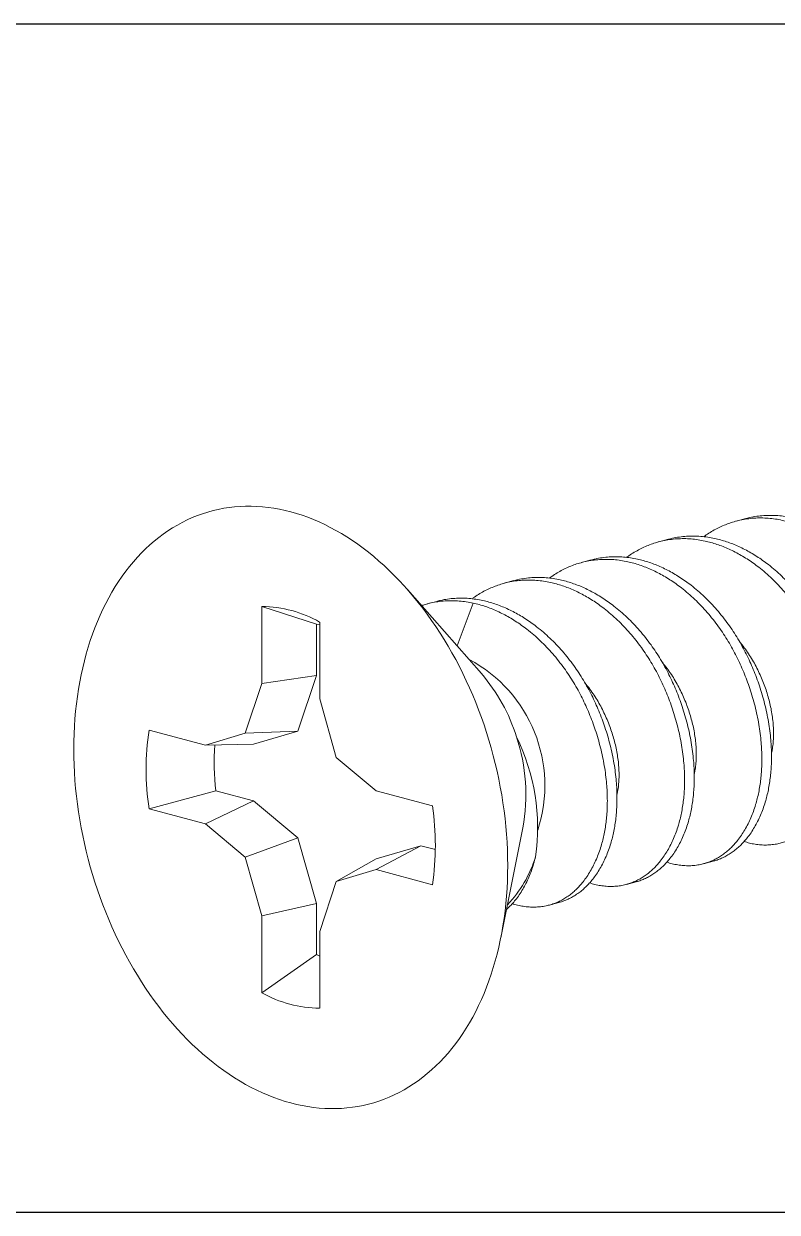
# Model space of a CAD drawing. Extents: x -23 to 190, y -172 to 85.
# Drawn here: x 39.9661 to 40.1697, y 37.0588 to 37.3799 of the extents above; entities that cross this region are included whole.
import ezdxf

# ---------------------------------------------------------------- set-up
doc = ezdxf.new("R2010")
doc.units = 0
doc.header["$MEASUREMENT"] = 0
doc.layers.get('0').update_dxf_attribs({"linetype": 'CONTINUOUS'})
doc.layers.add('DIM', color=7, linetype='CONTINUOUS')
doc.layers.add('FRAME', color=1, linetype='CONTINUOUS')

# ---------------------------------------------------------------- blocks, each defined once
blk = doc.blocks.new('FADFADF')
at = {"color": 7, "linetype": 'Continuous', "lineweight": 15}
for p, q in [((-43.70745, 27.30595), (-43.71267, 27.30455)), ((-43.74919, 27.29477), (-43.7544, 27.29337)), ((-43.79093, 27.28359), (-43.79614, 27.28219)), ((-43.83267, 27.2724), (-43.83788, 27.27101)), ((-43.8502, 27.22217), (-43.89021, 27.26766)), ((-43.96886, 27.2584), (-43.96886, 27.21689)), ((-43.9394, 27.24887), (-43.96886, 27.2584)), ((-43.8744, 27.26122), (-43.87962, 27.25982)), ((-43.85463, 27.26026), (-43.86341, 27.23718)), ((-43.9394, 27.24887), (-43.9394, 27.22122)), ((-43.93761, 27.24877), (-43.9394, 27.24887)), ((-43.93761, 27.20852), (-43.93761, 27.25003)), ((-43.9394, 27.22122), (-43.96886, 27.21689)), ((-43.9394, 27.22122), (-43.94936, 27.19113)), ((-43.85023, 27.2222), (-43.8502, 27.22217)), ((-43.96886, 27.21689), (-43.97779, 27.18993)), ((-43.92869, 27.17678), (-43.93761, 27.20852)), ((-43.99933, 27.18354), (-44.02979, 27.19171)), ((-43.97779, 27.18993), (-43.99933, 27.18354)), ((-43.94936, 27.19113), (-43.97779, 27.18993)), ((-43.94936, 27.19113), (-43.97341, 27.184)), ((-43.97341, 27.184), (-43.99933, 27.18354)), ((-43.90714, 27.15885), (-43.92869, 27.17678)), ((-43.9937, 27.15889), (-44.02979, 27.14912)), ((-43.9937, 27.15889), (-43.97341, 27.15345)), ((-43.87668, 27.15068), (-43.90714, 27.15885)), ((-44.02979, 27.14912), (-43.99933, 27.14096)), ((-43.97341, 27.15345), (-43.99933, 27.14096)), ((-43.97341, 27.15345), (-43.94936, 27.13344)), ((-43.99933, 27.14096), (-43.97779, 27.12303)), ((-43.83979, 27.07943), (-43.82787, 27.13883)), ((-43.94936, 27.13344), (-43.97779, 27.12303)), ((-43.94936, 27.13344), (-43.9394, 27.09801)), ((-43.88298, 27.12922), (-43.90714, 27.11626)), ((-43.90702, 27.1221), (-43.88298, 27.12922)), ((-43.88298, 27.12922), (-43.87511, 27.12712)), ((-43.97779, 27.12303), (-43.96886, 27.09129)), ((-43.90702, 27.1221), (-43.92869, 27.10988)), ((-43.92869, 27.10988), (-43.90714, 27.11626)), ((-43.90714, 27.11626), (-43.87668, 27.1081)), ((-43.73018, 27.11946), (-43.72496, 27.12086)), ((-43.93761, 27.08292), (-43.92869, 27.10988)), ((-43.77192, 27.10828), (-43.7667, 27.10968)), ((-43.9394, 27.09801), (-43.96886, 27.09129)), ((-43.9394, 27.09801), (-43.9394, 27.07036)), ((-43.81366, 27.0971), (-43.80844, 27.0985)), ((-43.96886, 27.09129), (-43.96886, 27.04978)), ((-43.93761, 27.04141), (-43.93761, 27.08292)), ((-43.9394, 27.07036), (-43.96886, 27.04978)), ((-43.9394, 27.07036), (-43.93761, 27.0695))]:
    blk.add_line(p, q, dxfattribs=at)
at = {"color": 7, "linetype": 'Continuous', "lineweight": 15, "flags": 128}
blk.add_lwpolyline([(-44.07044, 27.1813), (-44.0704, 27.18547), (-44.07028, 27.18962), (-44.07008, 27.19374), (-44.0698, 27.19782), (-44.06944, 27.20188), (-44.069, 27.2059), (-44.06848, 27.20988), (-44.06788, 27.21382), (-44.0672, 27.21771), (-44.06645, 27.22156), (-44.06561, 27.22536), (-44.0647, 27.22911), (-44.06372, 27.23281), (-44.06266, 27.23645), (-44.06152, 27.24002), (-44.06031, 27.24354), (-44.05902, 27.24699), (-44.05767, 27.25038), (-44.05624, 27.2537), (-44.05474, 27.25694), (-44.05317, 27.26011), (-44.05153, 27.26321), (-44.04983, 27.26623), (-44.04806, 27.26917), (-44.04622, 27.27203), (-44.04432, 27.2748), (-44.04236, 27.27749), (-44.04034, 27.28009), (-44.03825, 27.2826), (-44.03611, 27.28502), (-44.03391, 27.28735), (-44.03166, 27.28959), (-44.02935, 27.29173), (-44.02699, 27.29377), (-44.02459, 27.29571), (-44.02213, 27.29755), (-44.01962, 27.29929), (-44.01707, 27.30093), (-44.01448, 27.30247), (-44.01184, 27.3039), (-44.00916, 27.30522), (-44.00645, 27.30644), (-44.00369, 27.30756), (-44.00091, 27.30856), (-43.99809, 27.30945), (-43.99524, 27.31024), (-43.99236, 27.31092), (-43.98945, 27.31148), (-43.98652, 27.31194), (-43.98357, 27.31228), (-43.9806, 27.31251), (-43.9776, 27.31263), (-43.9746, 27.31264), (-43.97157, 27.31254), (-43.96853, 27.31233), (-43.96549, 27.312), (-43.96243, 27.31157), (-43.95937, 27.31102), (-43.9563, 27.31036), (-43.95324, 27.30959), (-43.95017, 27.30872), (-43.9471, 27.30773), (-43.94404, 27.30664), (-43.94099, 27.30544), (-43.93794, 27.30413), (-43.9349, 27.30272), (-43.93188, 27.3012), (-43.92887, 27.29958), (-43.92588, 27.29785), (-43.9229, 27.29603), (-43.91995, 27.2941), (-43.91702, 27.29207), (-43.91411, 27.28995), (-43.91123, 27.28773), (-43.90839, 27.28542), (-43.90557, 27.28302), (-43.90278, 27.28052), (-43.90003, 27.27793), (-43.89731, 27.27526), (-43.89464, 27.2725), (-43.892, 27.26966), (-43.8894, 27.26673), (-43.88685, 27.26372), (-43.88435, 27.26064), (-43.88189, 27.25748), (-43.87948, 27.25425), (-43.87712, 27.25094), (-43.87481, 27.24757), (-43.87256, 27.24412), (-43.87036, 27.24062), (-43.86822, 27.23705), (-43.86614, 27.23342), (-43.86411, 27.22974), (-43.86215, 27.226), (-43.86025, 27.22221), (-43.85842, 27.21836), (-43.85665, 27.21448), (-43.85494, 27.21054), (-43.8533, 27.20657), (-43.85174, 27.20256), (-43.85024, 27.19851), (-43.84881, 27.19442), (-43.84745, 27.19031), (-43.84617, 27.18617), (-43.84496, 27.182), (-43.84382, 27.17782), (-43.84276, 27.17361), (-43.84177, 27.16939), (-43.84086, 27.16515), (-43.84003, 27.1609), (-43.83927, 27.15665), (-43.83859, 27.15239), (-43.838, 27.14813), (-43.83748, 27.14387), (-43.83704, 27.13962), (-43.83668, 27.13537), (-43.8364, 27.13113), (-43.83619, 27.1269), (-43.83607, 27.12269), (-43.83603, 27.1185), (-43.83607, 27.11433), (-43.83619, 27.11019), (-43.8364, 27.10607), (-43.83668, 27.10198), (-43.83704, 27.09793), (-43.83748, 27.09391), (-43.838, 27.08993), (-43.83859, 27.08599), (-43.83927, 27.08209), (-43.84003, 27.07824), (-43.84086, 27.07444), (-43.84177, 27.07069), (-43.84276, 27.067), (-43.84382, 27.06336), (-43.84496, 27.05978), (-43.84617, 27.05627), (-43.84745, 27.05281), (-43.84881, 27.04943), (-43.85024, 27.04611), (-43.85174, 27.04286), (-43.8533, 27.03969), (-43.85494, 27.03659), (-43.85665, 27.03358), (-43.85842, 27.03064), (-43.86025, 27.02778), (-43.86215, 27.025), (-43.86411, 27.02232), (-43.86614, 27.01971), (-43.86822, 27.0172), (-43.87036, 27.01478), (-43.87256, 27.01245), (-43.87481, 27.01022), (-43.87712, 27.00808), (-43.87948, 27.00604), (-43.88189, 27.0041), (-43.88435, 27.00225), (-43.88685, 27.00051), (-43.8894, 26.99887), (-43.892, 26.99734), (-43.89464, 26.99591), (-43.89731, 26.99458), (-43.90003, 26.99336), (-43.90278, 26.99225), (-43.90557, 26.99125), (-43.90839, 26.99035), (-43.91123, 26.98957), (-43.91411, 26.98889), (-43.91702, 26.98832), (-43.91995, 26.98787), (-43.9229, 26.98753), (-43.92588, 26.98729), (-43.92887, 26.98717), (-43.93188, 26.98716), (-43.9349, 26.98727), (-43.93794, 26.98748), (-43.94099, 26.9878), (-43.94404, 26.98824), (-43.9471, 26.98879), (-43.95017, 26.98944), (-43.95324, 26.99021), (-43.9563, 26.99109), (-43.95937, 26.99207), (-43.96243, 26.99317), (-43.96549, 26.99437), (-43.96853, 26.99568), (-43.97157, 26.99709), (-43.9746, 26.99861), (-43.9776, 27.00023), (-43.9806, 27.00195), (-43.98357, 27.00378), (-43.98652, 27.00571), (-43.98945, 27.00773), (-43.99236, 27.00985), (-43.99524, 27.01207), (-43.99809, 27.01438), (-44.00091, 27.01679), (-44.00369, 27.01929), (-44.00645, 27.02187), (-44.00916, 27.02455), (-44.01184, 27.02731), (-44.01448, 27.03015), (-44.01707, 27.03308), (-44.01962, 27.03608), (-44.02213, 27.03917), (-44.02459, 27.04233), (-44.02699, 27.04556), (-44.02935, 27.04887), (-44.03166, 27.05224), (-44.03391, 27.05568), (-44.03611, 27.05919), (-44.03825, 27.06276), (-44.04034, 27.06638), (-44.04236, 27.07007), (-44.04432, 27.07381), (-44.04622, 27.0776), (-44.04806, 27.08144), (-44.04983, 27.08533), (-44.05153, 27.08926), (-44.05317, 27.09324), (-44.05474, 27.09725), (-44.05624, 27.1013), (-44.05767, 27.10538), (-44.05902, 27.1095), (-44.06031, 27.11364), (-44.06152, 27.1178), (-44.06266, 27.12199), (-44.06372, 27.1262), (-44.0647, 27.13042), (-44.06561, 27.13466), (-44.06645, 27.1389), (-44.0672, 27.14316), (-44.06788, 27.14742), (-44.06848, 27.15168), (-44.069, 27.15594), (-44.06944, 27.16019), (-44.0698, 27.16444), (-44.07008, 27.16868), (-44.07028, 27.1729), (-44.0704, 27.17711), (-44.07044, 27.1813)], dxfattribs=at)
at = {"color": 7, "linetype": 'Continuous', "lineweight": 15}
for centre, radius, start, end in [((-43.9692, 27.19464), 0.06376, 60.30389, 89.70019), ((-43.89294, 27.16177), 0.07699, 341.72319, 62.11147), ((-43.92361, 27.15923), 0.0967, 17.29363, 40.61014), ((-43.88679, 27.17041), 0.14458, 171.53133, 188.46867), ((-43.92541, 27.15675), 0.09917, 349.58787, 18.3505), ((-43.931, 27.13894), 0.11112, 351.88341, 26.18253), ((-43.86922, 27.17429), 0.12542, 175.72658, 187.05271), ((-44.01968, 27.12939), 0.14458, 351.53133, 8.46867), ((-43.88261, 27.14188), 0.06437, 316.12777, 343.18079), ((-43.93728, 27.10517), 0.06376, 240.30389, 269.70019)]:
    blk.add_arc(centre, radius, start, end, dxfattribs=at)
for points, knots in [([(-43.73004, 27.29614), (-43.72961, 27.29646), (-43.72827, 27.29747), (-43.72589, 27.29896), (-43.72294, 27.30061), (-43.71992, 27.30205), (-43.71685, 27.30327), (-43.71373, 27.30429), (-43.71036, 27.30516), (-43.70675, 27.30581), (-43.70292, 27.30622), (-43.69907, 27.30633), (-43.69524, 27.30617), (-43.69144, 27.30573), (-43.68785, 27.30507), (-43.68446, 27.30422), (-43.68121, 27.30323), (-43.67795, 27.30203), (-43.67466, 27.30064), (-43.67139, 27.29905), (-43.66815, 27.29728), (-43.66495, 27.29533), (-43.66178, 27.29319), (-43.65845, 27.29072), (-43.655, 27.2879), (-43.65145, 27.28468), (-43.64802, 27.28125), (-43.64472, 27.27762), (-43.64157, 27.27382), (-43.63863, 27.26993), (-43.6359, 27.26597), (-43.63338, 27.26198), (-43.63104, 27.25791), (-43.62887, 27.25379), (-43.62688, 27.2496), (-43.62503, 27.24533), (-43.6233, 27.24095), (-43.6217, 27.23641), (-43.62022, 27.23171), (-43.6189, 27.22687), (-43.61777, 27.22199), (-43.61684, 27.21709), (-43.61611, 27.21219), (-43.61562, 27.20757), (-43.61533, 27.20322), (-43.61522, 27.19916), (-43.61526, 27.19518), (-43.61546, 27.19128), (-43.6158, 27.18751), (-43.61629, 27.18386), (-43.61692, 27.18036), (-43.61768, 27.17699), (-43.61862, 27.17356), (-43.61977, 27.17009), (-43.62116, 27.1666), (-43.6227, 27.16329), (-43.62441, 27.16013), (-43.62629, 27.15715), (-43.62823, 27.1545), (-43.63021, 27.15217), (-43.63219, 27.15013), (-43.63428, 27.14828), (-43.63646, 27.14662), (-43.63872, 27.14516), (-43.64104, 27.14391), (-43.64342, 27.14287), (-43.64586, 27.14203), (-43.64851, 27.14136), (-43.65137, 27.1409), (-43.65443, 27.14071), (-43.65752, 27.14079), (-43.66062, 27.14116), (-43.66363, 27.14175), (-43.66562, 27.14235), (-43.66656, 27.14263)], [0, 0, 0, 0, 0.006084, 0.019328, 0.032595, 0.04563, 0.058653, 0.07165, 0.084603, 0.099944, 0.115176, 0.130273, 0.145213, 0.159974, 0.174536, 0.186978, 0.199568, 0.212293, 0.22514, 0.238096, 0.250911, 0.263801, 0.276751, 0.289746, 0.30525, 0.320767, 0.336269, 0.351729, 0.367119, 0.382414, 0.396901, 0.411256, 0.425462, 0.439498, 0.453359, 0.467299, 0.481418, 0.495697, 0.510808, 0.526051, 0.5414, 0.556832, 0.572318, 0.587832, 0.601102, 0.614354, 0.627573, 0.64074, 0.653839, 0.666624, 0.679313, 0.691893, 0.704351, 0.719006, 0.733516, 0.748189, 0.763051, 0.778079, 0.793253, 0.806328, 0.819475, 0.832679, 0.845923, 0.859189, 0.872224, 0.885248, 0.898245, 0.911198, 0.926539, 0.94177, 0.956868, 0.971808, 0.986569, 1, 1, 1, 1]), ([(-43.70744, 27.30593), (-43.70674, 27.30612), (-43.70479, 27.30664), (-43.70153, 27.30721), (-43.6977, 27.30762), (-43.69385, 27.30773), (-43.69002, 27.30757), (-43.68622, 27.30713), (-43.68264, 27.30647), (-43.67924, 27.30562), (-43.676, 27.30462), (-43.67273, 27.30343), (-43.66944, 27.30204), (-43.66618, 27.30045), (-43.66293, 27.29868), (-43.65973, 27.29672), (-43.65656, 27.29459), (-43.65324, 27.29212), (-43.64978, 27.28929), (-43.64623, 27.28608), (-43.6428, 27.28265), (-43.6395, 27.27902), (-43.63635, 27.27522), (-43.63341, 27.27133), (-43.63068, 27.26737), (-43.62816, 27.26338), (-43.62582, 27.25931), (-43.62365, 27.25519), (-43.62166, 27.251), (-43.61981, 27.24673), (-43.61809, 27.24235), (-43.61648, 27.23781), (-43.615, 27.23311), (-43.61369, 27.22827), (-43.61255, 27.22339), (-43.61162, 27.21849), (-43.61089, 27.21359), (-43.6104, 27.20896), (-43.61012, 27.20462), (-43.61, 27.20056), (-43.61004, 27.19658), (-43.61024, 27.19268), (-43.61059, 27.1889), (-43.61108, 27.18526), (-43.6117, 27.18176), (-43.61246, 27.17839), (-43.6134, 27.17496), (-43.61455, 27.17149), (-43.61594, 27.168), (-43.61748, 27.16468), (-43.61919, 27.16153), (-43.62107, 27.15854), (-43.62302, 27.1559), (-43.62499, 27.15357), (-43.62698, 27.15153), (-43.62906, 27.14968), (-43.63124, 27.14801), (-43.6335, 27.14656), (-43.63583, 27.1453), (-43.63821, 27.14427), (-43.6401, 27.14359), (-43.64121, 27.14332), (-43.64149, 27.14325)], [0, 0, 0, 0, 0.010441, 0.029, 0.047427, 0.065692, 0.083766, 0.101624, 0.11924, 0.134293, 0.149523, 0.164918, 0.18046, 0.196134, 0.211637, 0.227231, 0.242899, 0.258619, 0.277376, 0.296149, 0.314903, 0.333606, 0.352224, 0.370727, 0.388253, 0.405621, 0.422806, 0.439786, 0.456555, 0.473421, 0.490501, 0.507776, 0.526057, 0.544497, 0.563067, 0.581735, 0.60047, 0.619238, 0.635292, 0.651325, 0.667316, 0.683246, 0.699093, 0.71456, 0.729911, 0.74513, 0.760202, 0.777931, 0.795485, 0.813236, 0.831215, 0.849396, 0.867753, 0.883571, 0.899477, 0.915451, 0.931473, 0.947522, 0.963292, 0.979048, 0.994771, 1, 1, 1, 1]), ([(-43.74918, 27.29474), (-43.74848, 27.29493), (-43.74653, 27.29546), (-43.74327, 27.29602), (-43.73944, 27.29643), (-43.73559, 27.29655), (-43.73176, 27.29638), (-43.72796, 27.29595), (-43.72438, 27.29528), (-43.72098, 27.29444), (-43.71774, 27.29344), (-43.71447, 27.29225), (-43.71118, 27.29085), (-43.70791, 27.28927), (-43.70467, 27.28749), (-43.70147, 27.28554), (-43.6983, 27.2834), (-43.69498, 27.28094), (-43.69152, 27.27811), (-43.68797, 27.27489), (-43.68454, 27.27146), (-43.68124, 27.26784), (-43.67809, 27.26404), (-43.67515, 27.26014), (-43.67242, 27.25619), (-43.6699, 27.2522), (-43.66756, 27.24813), (-43.66539, 27.244), (-43.6634, 27.23981), (-43.66155, 27.23554), (-43.65983, 27.23117), (-43.65822, 27.22663), (-43.65674, 27.22193), (-43.65542, 27.21709), (-43.65429, 27.21221), (-43.65336, 27.2073), (-43.65263, 27.20241), (-43.65214, 27.19778), (-43.65185, 27.19344), (-43.65174, 27.18938), (-43.65178, 27.18539), (-43.65198, 27.1815), (-43.65233, 27.17772), (-43.65282, 27.17408), (-43.65344, 27.17058), (-43.6542, 27.16721), (-43.65514, 27.16377), (-43.65629, 27.16031), (-43.65768, 27.15682), (-43.65922, 27.1535), (-43.66093, 27.15034), (-43.66281, 27.14736), (-43.66476, 27.14472), (-43.66673, 27.14239), (-43.66871, 27.14035), (-43.6708, 27.1385), (-43.67298, 27.13683), (-43.67524, 27.13537), (-43.67756, 27.13412), (-43.67995, 27.13309), (-43.68184, 27.13241), (-43.68295, 27.13214), (-43.68323, 27.13207)], [0, 0, 0, 0, 0.010441, 0.029, 0.047427, 0.065692, 0.083766, 0.101624, 0.11924, 0.134293, 0.149523, 0.164918, 0.18046, 0.196134, 0.211637, 0.227231, 0.242899, 0.258619, 0.277376, 0.296149, 0.314903, 0.333606, 0.352224, 0.370727, 0.388253, 0.405621, 0.422806, 0.439786, 0.456555, 0.473421, 0.490501, 0.507776, 0.526057, 0.544497, 0.563067, 0.581735, 0.60047, 0.619238, 0.635292, 0.651325, 0.667316, 0.683246, 0.699093, 0.71456, 0.729911, 0.74513, 0.760202, 0.777931, 0.795485, 0.813236, 0.831215, 0.849396, 0.867753, 0.883571, 0.899477, 0.915451, 0.931473, 0.947522, 0.963292, 0.979048, 0.994771, 1, 1, 1, 1]), ([(-43.77178, 27.28496), (-43.77135, 27.28528), (-43.77, 27.28628), (-43.76763, 27.28778), (-43.76468, 27.28943), (-43.76166, 27.29086), (-43.75859, 27.29209), (-43.75547, 27.29311), (-43.7521, 27.29397), (-43.74849, 27.29463), (-43.74465, 27.29503), (-43.74081, 27.29515), (-43.73698, 27.29499), (-43.73318, 27.29455), (-43.72959, 27.29388), (-43.7262, 27.29304), (-43.72295, 27.29204), (-43.71968, 27.29085), (-43.7164, 27.28946), (-43.71313, 27.28787), (-43.70989, 27.2861), (-43.70669, 27.28414), (-43.70352, 27.28201), (-43.70019, 27.27954), (-43.69674, 27.27671), (-43.69319, 27.2735), (-43.68976, 27.27007), (-43.68646, 27.26644), (-43.68331, 27.26264), (-43.68037, 27.25875), (-43.67764, 27.25479), (-43.67512, 27.2508), (-43.67278, 27.24673), (-43.67061, 27.24261), (-43.66862, 27.23842), (-43.66676, 27.23415), (-43.66504, 27.22977), (-43.66343, 27.22523), (-43.66196, 27.22053), (-43.66064, 27.21569), (-43.65951, 27.21081), (-43.65858, 27.20591), (-43.65785, 27.20101), (-43.65736, 27.19638), (-43.65707, 27.19204), (-43.65696, 27.18798), (-43.657, 27.184), (-43.6572, 27.1801), (-43.65754, 27.17632), (-43.65803, 27.17268), (-43.65866, 27.16918), (-43.65942, 27.16581), (-43.66036, 27.16238), (-43.66151, 27.15891), (-43.6629, 27.15542), (-43.66444, 27.1521), (-43.66615, 27.14895), (-43.66803, 27.14596), (-43.66997, 27.14332), (-43.67195, 27.14099), (-43.67393, 27.13895), (-43.67602, 27.1371), (-43.6782, 27.13543), (-43.68046, 27.13397), (-43.68278, 27.13273), (-43.68516, 27.13168), (-43.6876, 27.13085), (-43.69025, 27.13018), (-43.69311, 27.12972), (-43.69617, 27.12952), (-43.69926, 27.12961), (-43.70236, 27.12998), (-43.70537, 27.13057), (-43.70736, 27.13117), (-43.7083, 27.13145)], [0, 0, 0, 0, 0.006084, 0.019328, 0.032595, 0.04563, 0.058653, 0.07165, 0.084603, 0.099944, 0.115176, 0.130273, 0.145213, 0.159974, 0.174536, 0.186978, 0.199568, 0.212293, 0.22514, 0.238096, 0.250911, 0.263801, 0.276751, 0.289746, 0.30525, 0.320767, 0.336269, 0.351729, 0.367119, 0.382414, 0.396901, 0.411256, 0.425462, 0.439498, 0.453359, 0.467299, 0.481418, 0.495697, 0.510808, 0.526051, 0.5414, 0.556832, 0.572318, 0.587832, 0.601102, 0.614354, 0.627573, 0.64074, 0.653839, 0.666624, 0.679313, 0.691893, 0.704351, 0.719006, 0.733516, 0.748189, 0.763051, 0.778079, 0.793253, 0.806328, 0.819475, 0.832679, 0.845923, 0.859189, 0.872224, 0.885248, 0.898245, 0.911198, 0.926539, 0.94177, 0.956868, 0.971808, 0.986569, 1, 1, 1, 1]), ([(-43.81352, 27.27378), (-43.81309, 27.27409), (-43.81174, 27.2751), (-43.80937, 27.27659), (-43.80642, 27.27825), (-43.8034, 27.27968), (-43.80033, 27.28091), (-43.79721, 27.28193), (-43.79384, 27.28279), (-43.79023, 27.28345), (-43.78639, 27.28385), (-43.78255, 27.28397), (-43.77872, 27.2838), (-43.77492, 27.28337), (-43.77133, 27.2827), (-43.76793, 27.28186), (-43.76469, 27.28086), (-43.76142, 27.27967), (-43.75814, 27.27827), (-43.75487, 27.27669), (-43.75163, 27.27491), (-43.74843, 27.27296), (-43.74526, 27.27082), (-43.74193, 27.26836), (-43.73848, 27.26553), (-43.73493, 27.26231), (-43.7315, 27.25888), (-43.7282, 27.25526), (-43.72505, 27.25146), (-43.72211, 27.24756), (-43.71938, 27.24361), (-43.71686, 27.23962), (-43.71452, 27.23555), (-43.71235, 27.23142), (-43.71036, 27.22723), (-43.7085, 27.22296), (-43.70678, 27.21859), (-43.70517, 27.21405), (-43.7037, 27.20935), (-43.70238, 27.20451), (-43.70125, 27.19962), (-43.70032, 27.19472), (-43.69959, 27.18983), (-43.6991, 27.1852), (-43.69881, 27.18085), (-43.6987, 27.1768), (-43.69874, 27.17281), (-43.69893, 27.16892), (-43.69928, 27.16514), (-43.69977, 27.1615), (-43.7004, 27.158), (-43.70116, 27.15463), (-43.7021, 27.15119), (-43.70325, 27.14773), (-43.70463, 27.14424), (-43.70618, 27.14092), (-43.70789, 27.13776), (-43.70977, 27.13478), (-43.71171, 27.13214), (-43.71369, 27.12981), (-43.71567, 27.12777), (-43.71776, 27.12592), (-43.71994, 27.12425), (-43.7222, 27.12279), (-43.72452, 27.12154), (-43.7269, 27.1205), (-43.72934, 27.11966), (-43.73199, 27.11899), (-43.73485, 27.11854), (-43.73791, 27.11834), (-43.741, 27.11843), (-43.7441, 27.11879), (-43.74711, 27.11938), (-43.7491, 27.11998), (-43.75004, 27.12027)], [0, 0, 0, 0, 0.006084, 0.019328, 0.032595, 0.04563, 0.058653, 0.07165, 0.084603, 0.099944, 0.115176, 0.130273, 0.145213, 0.159974, 0.174536, 0.186978, 0.199568, 0.212293, 0.22514, 0.238096, 0.250911, 0.263801, 0.276751, 0.289746, 0.30525, 0.320767, 0.336269, 0.351729, 0.367119, 0.382414, 0.396901, 0.411256, 0.425462, 0.439498, 0.453359, 0.467299, 0.481418, 0.495697, 0.510808, 0.526051, 0.5414, 0.556832, 0.572318, 0.587832, 0.601102, 0.614354, 0.627573, 0.64074, 0.653839, 0.666624, 0.679313, 0.691893, 0.704351, 0.719006, 0.733516, 0.748189, 0.763051, 0.778079, 0.793253, 0.806328, 0.819475, 0.832679, 0.845923, 0.859189, 0.872224, 0.885248, 0.898245, 0.911198, 0.926539, 0.94177, 0.956868, 0.971808, 0.986569, 1, 1, 1, 1]), ([(-43.79092, 27.28356), (-43.79022, 27.28375), (-43.78827, 27.28427), (-43.78501, 27.28484), (-43.78118, 27.28525), (-43.77733, 27.28537), (-43.7735, 27.2852), (-43.7697, 27.28476), (-43.76611, 27.2841), (-43.76272, 27.28325), (-43.75948, 27.28226), (-43.75621, 27.28107), (-43.75292, 27.27967), (-43.74965, 27.27808), (-43.74641, 27.27631), (-43.74321, 27.27436), (-43.74004, 27.27222), (-43.73671, 27.26976), (-43.73326, 27.26693), (-43.72971, 27.26371), (-43.72628, 27.26028), (-43.72298, 27.25666), (-43.71983, 27.25286), (-43.71689, 27.24896), (-43.71416, 27.24501), (-43.71164, 27.24101), (-43.7093, 27.23695), (-43.70713, 27.23282), (-43.70514, 27.22863), (-43.70329, 27.22436), (-43.70156, 27.21999), (-43.69996, 27.21544), (-43.69848, 27.21074), (-43.69716, 27.2059), (-43.69603, 27.20102), (-43.6951, 27.19612), (-43.69437, 27.19123), (-43.69388, 27.1866), (-43.69359, 27.18225), (-43.69348, 27.1782), (-43.69352, 27.17421), (-43.69372, 27.17031), (-43.69406, 27.16654), (-43.69455, 27.1629), (-43.69518, 27.1594), (-43.69594, 27.15603), (-43.69688, 27.15259), (-43.69803, 27.14912), (-43.69942, 27.14564), (-43.70096, 27.14232), (-43.70267, 27.13916), (-43.70455, 27.13618), (-43.70649, 27.13353), (-43.70847, 27.1312), (-43.71045, 27.12917), (-43.71254, 27.12731), (-43.71472, 27.12565), (-43.71698, 27.12419), (-43.7193, 27.12294), (-43.72169, 27.12191), (-43.72358, 27.12122), (-43.72469, 27.12095), (-43.72497, 27.12088)], [0, 0, 0, 0, 0.010441, 0.0290004, 0.0474273, 0.0656918, 0.083766, 0.1016236, 0.1192403, 0.1342926, 0.1495234, 0.164918, 0.1804604, 0.1961336, 0.211637, 0.2272315, 0.2428985, 0.2586191, 0.2773763, 0.2961487, 0.3149028, 0.3336055, 0.3522242, 0.3707272, 0.3882533, 0.4056208, 0.4228059, 0.4397864, 0.4565555, 0.4734206, 0.4905012, 0.507776, 0.5260565, 0.5444967, 0.5630666, 0.5817352, 0.60047, 0.6192382, 0.6352921, 0.651325, 0.6673164, 0.6832458, 0.6990933, 0.7145596, 0.7299108, 0.7451301, 0.760202, 0.777931, 0.7954853, 0.8132363, 0.8312151, 0.8493965, 0.8677532, 0.8835709, 0.8994767, 0.9154507, 0.9314728, 0.9475223, 0.9632918, 0.9790478, 0.9947707, 1, 1, 1, 1]), ([(-43.85526, 27.26259), (-43.85483, 27.26291), (-43.85348, 27.26392), (-43.85111, 27.26541), (-43.84816, 27.26707), (-43.84514, 27.2685), (-43.84207, 27.26972), (-43.83895, 27.27074), (-43.83558, 27.27161), (-43.83197, 27.27227), (-43.82813, 27.27267), (-43.82429, 27.27279), (-43.82046, 27.27262), (-43.81666, 27.27218), (-43.81307, 27.27152), (-43.80967, 27.27067), (-43.80643, 27.26968), (-43.80316, 27.26849), (-43.79988, 27.26709), (-43.79661, 27.2655), (-43.79337, 27.26373), (-43.79017, 27.26178), (-43.787, 27.25964), (-43.78367, 27.25718), (-43.78022, 27.25435), (-43.77667, 27.25113), (-43.77323, 27.2477), (-43.76994, 27.24408), (-43.76679, 27.24028), (-43.76385, 27.23638), (-43.76112, 27.23242), (-43.7586, 27.22843), (-43.75625, 27.22437), (-43.75409, 27.22024), (-43.7521, 27.21605), (-43.75024, 27.21178), (-43.74852, 27.20741), (-43.74691, 27.20286), (-43.74544, 27.19816), (-43.74412, 27.19332), (-43.74299, 27.18844), (-43.74206, 27.18354), (-43.74133, 27.17865), (-43.74084, 27.17402), (-43.74055, 27.16967), (-43.74043, 27.16562), (-43.74048, 27.16163), (-43.74067, 27.15773), (-43.74102, 27.15396), (-43.74151, 27.15032), (-43.74214, 27.14682), (-43.7429, 27.14345), (-43.74384, 27.14001), (-43.74499, 27.13654), (-43.74637, 27.13306), (-43.74792, 27.12974), (-43.74963, 27.12658), (-43.75151, 27.1236), (-43.75345, 27.12095), (-43.75543, 27.11862), (-43.75741, 27.11659), (-43.75949, 27.11473), (-43.76168, 27.11307), (-43.76394, 27.11161), (-43.76626, 27.11036), (-43.76864, 27.10932), (-43.77108, 27.10848), (-43.77373, 27.10781), (-43.77659, 27.10735), (-43.77965, 27.10716), (-43.78274, 27.10724), (-43.78584, 27.10761), (-43.78885, 27.1082), (-43.79084, 27.1088), (-43.79178, 27.10909)], [0, 0, 0, 0, 0.006084, 0.019328, 0.032595, 0.04563, 0.058653, 0.07165, 0.084603, 0.099944, 0.115176, 0.130273, 0.145213, 0.159974, 0.174536, 0.186978, 0.199568, 0.212293, 0.22514, 0.238096, 0.250911, 0.263801, 0.276751, 0.289746, 0.30525, 0.320767, 0.336269, 0.351729, 0.367119, 0.382414, 0.396901, 0.411256, 0.425462, 0.439498, 0.453359, 0.467299, 0.481418, 0.495697, 0.510808, 0.526051, 0.5414, 0.556832, 0.572318, 0.587832, 0.601102, 0.614354, 0.627573, 0.64074, 0.653839, 0.666624, 0.679313, 0.691893, 0.704351, 0.719006, 0.733516, 0.748189, 0.763051, 0.778079, 0.793253, 0.806328, 0.819475, 0.832679, 0.845923, 0.859189, 0.872224, 0.885248, 0.898245, 0.911198, 0.926539, 0.94177, 0.956868, 0.971808, 0.986569, 1, 1, 1, 1]), ([(-43.83266, 27.27238), (-43.83196, 27.27257), (-43.83001, 27.27309), (-43.82675, 27.27366), (-43.82292, 27.27407), (-43.81907, 27.27418), (-43.81524, 27.27402), (-43.81144, 27.27358), (-43.80785, 27.27292), (-43.80446, 27.27207), (-43.80121, 27.27108), (-43.79795, 27.26988), (-43.79466, 27.26849), (-43.79139, 27.2669), (-43.78815, 27.26513), (-43.78495, 27.26318), (-43.78178, 27.26104), (-43.77845, 27.25857), (-43.775, 27.25575), (-43.77145, 27.25253), (-43.76802, 27.2491), (-43.76472, 27.24547), (-43.76157, 27.24167), (-43.75863, 27.23778), (-43.7559, 27.23382), (-43.75338, 27.22983), (-43.75104, 27.22576), (-43.74887, 27.22164), (-43.74688, 27.21745), (-43.74503, 27.21318), (-43.7433, 27.20881), (-43.7417, 27.20426), (-43.74022, 27.19956), (-43.7389, 27.19472), (-43.73777, 27.18984), (-43.73684, 27.18494), (-43.73611, 27.18004), (-43.73562, 27.17542), (-43.73533, 27.17107), (-43.73522, 27.16701), (-43.73526, 27.16303), (-43.73546, 27.15913), (-43.7358, 27.15536), (-43.73629, 27.15172), (-43.73692, 27.14822), (-43.73768, 27.14484), (-43.73862, 27.14141), (-43.73977, 27.13794), (-43.74116, 27.13446), (-43.7427, 27.13114), (-43.74441, 27.12798), (-43.74629, 27.125), (-43.74823, 27.12235), (-43.75021, 27.12002), (-43.75219, 27.11799), (-43.75428, 27.11613), (-43.75646, 27.11447), (-43.75872, 27.11301), (-43.76104, 27.11176), (-43.76343, 27.11073), (-43.76532, 27.11004), (-43.76643, 27.10977), (-43.76671, 27.1097)], [0, 0, 0, 0, 0.010441, 0.029, 0.047427, 0.065692, 0.083766, 0.101624, 0.11924, 0.134293, 0.149523, 0.164918, 0.18046, 0.196134, 0.211637, 0.227231, 0.242899, 0.258619, 0.277376, 0.296149, 0.314903, 0.333606, 0.352224, 0.370727, 0.388253, 0.405621, 0.422806, 0.439786, 0.456555, 0.473421, 0.490501, 0.507776, 0.526057, 0.544497, 0.563067, 0.581735, 0.60047, 0.619238, 0.635292, 0.651325, 0.667316, 0.683246, 0.699093, 0.71456, 0.729911, 0.74513, 0.760202, 0.777931, 0.795485, 0.813236, 0.831215, 0.849396, 0.867753, 0.883571, 0.899477, 0.915451, 0.931473, 0.947522, 0.963292, 0.979048, 0.994771, 1, 1, 1, 1]), ([(-43.88253, 27.25892), (-43.88191, 27.25913), (-43.88026, 27.25969), (-43.87732, 27.26042), (-43.87371, 27.26109), (-43.86987, 27.26149), (-43.86603, 27.2616), (-43.8622, 27.26143), (-43.8584, 27.26101), (-43.85588, 27.26051), (-43.85463, 27.26026)], [0, 0, 0, 0, 0.069891, 0.186989, 0.325676, 0.463372, 0.599855, 0.734915, 0.868357, 1, 1, 1, 1]), ([(-43.8744, 27.2612), (-43.8737, 27.26139), (-43.87175, 27.26191), (-43.86849, 27.26248), (-43.86465, 27.26289), (-43.86081, 27.263), (-43.85698, 27.26283), (-43.85318, 27.26241), (-43.85066, 27.26191), (-43.84941, 27.26166)], [0, 0, 0, 0, 0.087563, 0.24321, 0.397745, 0.55092, 0.702497, 0.852258, 1, 1, 1, 1]), ([(-43.85463, 27.26026), (-43.85356, 27.26001), (-43.85141, 27.2595), (-43.84817, 27.25849), (-43.8449, 27.2573), (-43.84162, 27.25591), (-43.83835, 27.25432), (-43.83511, 27.25255), (-43.83191, 27.2506), (-43.82873, 27.24846), (-43.82541, 27.24599), (-43.82196, 27.24317), (-43.81841, 27.23995), (-43.81497, 27.23652), (-43.81168, 27.23289), (-43.80853, 27.22909), (-43.80559, 27.2252), (-43.80286, 27.22124), (-43.80034, 27.21725), (-43.79799, 27.21318), (-43.79583, 27.20906), (-43.79383, 27.20487), (-43.79198, 27.2006), (-43.79026, 27.19623), (-43.78865, 27.19168), (-43.78718, 27.18698), (-43.78586, 27.18214), (-43.78473, 27.17726), (-43.7838, 27.17236), (-43.78307, 27.16746), (-43.78258, 27.16284), (-43.78229, 27.15849), (-43.78217, 27.15443), (-43.78222, 27.15045), (-43.78241, 27.14655), (-43.78276, 27.14278), (-43.78325, 27.13913), (-43.78388, 27.13563), (-43.78464, 27.13226), (-43.78558, 27.12883), (-43.78672, 27.12536), (-43.78811, 27.12188), (-43.78965, 27.11856), (-43.79137, 27.1154), (-43.79325, 27.11242), (-43.79519, 27.10977), (-43.79717, 27.10744), (-43.79915, 27.10541), (-43.80123, 27.10355), (-43.80342, 27.10189), (-43.80568, 27.10043), (-43.808, 27.09918), (-43.81038, 27.09814), (-43.81282, 27.0973), (-43.81547, 27.09663), (-43.81833, 27.09617), (-43.82139, 27.09598), (-43.82448, 27.09606), (-43.82758, 27.09643), (-43.83059, 27.09702), (-43.83257, 27.09762), (-43.83352, 27.0979)], [0, 0, 0, 0, 0.0150728, 0.0303245, 0.0457402, 0.0613039, 0.0769986, 0.0925232, 0.108139, 0.1238276, 0.1395697, 0.1583526, 0.1771506, 0.1959305, 0.2146588, 0.233303, 0.2518313, 0.2693814, 0.2867727, 0.3039814, 0.3209852, 0.3377772, 0.3546654, 0.3717694, 0.3890679, 0.4073734, 0.4258389, 0.4444342, 0.4631284, 0.4818889, 0.5006828, 0.5167586, 0.5328135, 0.5488268, 0.564778, 0.5806472, 0.5961347, 0.6115069, 0.6267471, 0.6418396, 0.659593, 0.6771713, 0.6949466, 0.71295, 0.7311563, 0.7495381, 0.7653776, 0.7813051, 0.797301, 0.8133451, 0.8294166, 0.8452076, 0.8609853, 0.8767297, 0.8924214, 0.9110063, 0.9294584, 0.947748, 0.9658469, 0.9837289, 1, 1, 1, 1]), ([(-43.84941, 27.26166), (-43.84834, 27.26141), (-43.8462, 27.2609), (-43.84295, 27.25989), (-43.83968, 27.2587), (-43.8364, 27.25731), (-43.83313, 27.25572), (-43.82989, 27.25395), (-43.82669, 27.25199), (-43.82352, 27.24986), (-43.82019, 27.24739), (-43.81674, 27.24456), (-43.81319, 27.24135), (-43.80976, 27.23792), (-43.80646, 27.23429), (-43.80331, 27.23049), (-43.80037, 27.2266), (-43.79764, 27.22264), (-43.79512, 27.21865), (-43.79278, 27.21458), (-43.79061, 27.21046), (-43.78862, 27.20627), (-43.78676, 27.202), (-43.78504, 27.19762), (-43.78343, 27.19308), (-43.78196, 27.18838), (-43.78064, 27.18354), (-43.77951, 27.17866), (-43.77858, 27.17376), (-43.77785, 27.16886), (-43.77736, 27.16423), (-43.77707, 27.15989), (-43.77696, 27.15583), (-43.777, 27.15185), (-43.77719, 27.14795), (-43.77754, 27.14417), (-43.77803, 27.14053), (-43.77866, 27.13703), (-43.77942, 27.13366), (-43.78036, 27.13023), (-43.78151, 27.12676), (-43.78289, 27.12327), (-43.78444, 27.11996), (-43.78615, 27.1168), (-43.78803, 27.11382), (-43.78997, 27.11117), (-43.79195, 27.10884), (-43.79393, 27.1068), (-43.79602, 27.10495), (-43.7982, 27.10328), (-43.80046, 27.10183), (-43.80278, 27.10057), (-43.80516, 27.09954), (-43.80706, 27.09886), (-43.80817, 27.09859), (-43.80845, 27.09852)], [0, 0, 0, 0, 0.01709, 0.034383, 0.051862, 0.069508, 0.087303, 0.104906, 0.122611, 0.140399, 0.158248, 0.179545, 0.200859, 0.222152, 0.243387, 0.264526, 0.285534, 0.305433, 0.325152, 0.344663, 0.363943, 0.382982, 0.40213, 0.421523, 0.441137, 0.461892, 0.482829, 0.503913, 0.525109, 0.54638, 0.567689, 0.585917, 0.60412, 0.622276, 0.640362, 0.658355, 0.675916, 0.693345, 0.710625, 0.727737, 0.747867, 0.767797, 0.787952, 0.808364, 0.829007, 0.849849, 0.867808, 0.885867, 0.904004, 0.922195, 0.940418, 0.958322, 0.976211, 0.994063, 1, 1, 1, 1]), ([(-43.71069, 27.23929), (-43.71026, 27.23879), (-43.70898, 27.23727), (-43.707, 27.23457), (-43.70476, 27.23122), (-43.70275, 27.22778), (-43.70092, 27.22426), (-43.69925, 27.22065), (-43.69775, 27.217), (-43.69643, 27.21335), (-43.6953, 27.2097), (-43.69434, 27.20603), (-43.69356, 27.20236), (-43.69296, 27.19863), (-43.69256, 27.19489), (-43.69237, 27.19117), (-43.6924, 27.18757), (-43.69265, 27.18412), (-43.69302, 27.18125), (-43.69339, 27.1796), (-43.69353, 27.17899)], [0, 0, 0, 0, 0.0289676, 0.0885465, 0.1473447, 0.20522, 0.2622503, 0.319983, 0.3786578, 0.434718, 0.4913627, 0.548454, 0.6058473, 0.6633928, 0.724421, 0.7852677, 0.8457548, 0.9057106, 0.9649732, 1, 1, 1, 1]), ([(-43.75242, 27.22811), (-43.752, 27.22761), (-43.75072, 27.22609), (-43.74873, 27.22338), (-43.7465, 27.22003), (-43.74449, 27.2166), (-43.74266, 27.21308), (-43.74099, 27.20947), (-43.73949, 27.20582), (-43.73817, 27.20216), (-43.73704, 27.19852), (-43.73608, 27.19485), (-43.7353, 27.19118), (-43.7347, 27.18745), (-43.7343, 27.18371), (-43.73411, 27.17999), (-43.73414, 27.17638), (-43.73439, 27.17294), (-43.73476, 27.17007), (-43.73513, 27.16842), (-43.73527, 27.1678)], [0, 0, 0, 0, 0.028968, 0.088546, 0.147345, 0.20522, 0.26225, 0.319983, 0.378658, 0.434718, 0.491363, 0.548454, 0.605847, 0.663393, 0.724421, 0.785268, 0.845755, 0.905711, 0.964973, 1, 1, 1, 1]), ([(-43.79416, 27.21693), (-43.79374, 27.21643), (-43.79245, 27.21491), (-43.79047, 27.2122), (-43.78824, 27.20885), (-43.78622, 27.20542), (-43.7844, 27.20189), (-43.78273, 27.19828), (-43.78123, 27.19464), (-43.77991, 27.19098), (-43.77878, 27.18734), (-43.77782, 27.18367), (-43.77704, 27.17999), (-43.77644, 27.17627), (-43.77604, 27.17253), (-43.77585, 27.16881), (-43.77587, 27.1652), (-43.77613, 27.16175), (-43.7765, 27.15888), (-43.77687, 27.15723), (-43.777, 27.15662)], [0, 0, 0, 0, 0.028968, 0.088546, 0.147345, 0.20522, 0.26225, 0.319983, 0.378658, 0.434718, 0.491363, 0.548454, 0.605847, 0.663393, 0.724421, 0.785268, 0.845755, 0.905711, 0.964973, 1, 1, 1, 1]), ([(-43.821, 27.12325), (-43.82133, 27.12195), (-43.82199, 27.11935), (-43.82322, 27.11567), (-43.8246, 27.11216), (-43.82615, 27.10882), (-43.82787, 27.10564), (-43.82976, 27.10265), (-43.83171, 27.09999), (-43.83369, 27.09766), (-43.83533, 27.09595), (-43.83637, 27.09504), (-43.83672, 27.09474)], [0, 0, 0, 0, 0.108914, 0.216431, 0.322848, 0.430434, 0.53941, 0.649621, 0.760901, 0.856328, 0.952286, 1, 1, 1, 1])]:
    blk.add_open_spline(points, degree=3, knots=knots, dxfattribs=at)

msp = doc.modelspace()

# ---------------------------------------------------------------- linework, layer by layer
at = {"layer": 'DIM'}
for p, q in [((34.20243, 37.37988), (40.75366, 37.37988)), ((34.20243, 37.05883), (40.75366, 37.05883))]:
    msp.add_line(p, q, dxfattribs=at)

# ---------------------------------------------------------------- block references
at = {"layer": 'FRAME', "color": 7, "xscale": 0.5, "yscale": 0.5, "zscale": 0.5}
msp.add_blockref('FADFADF', (62.01488, 23.59324), dxfattribs=at)

doc.saveas('drawing.dxf')
